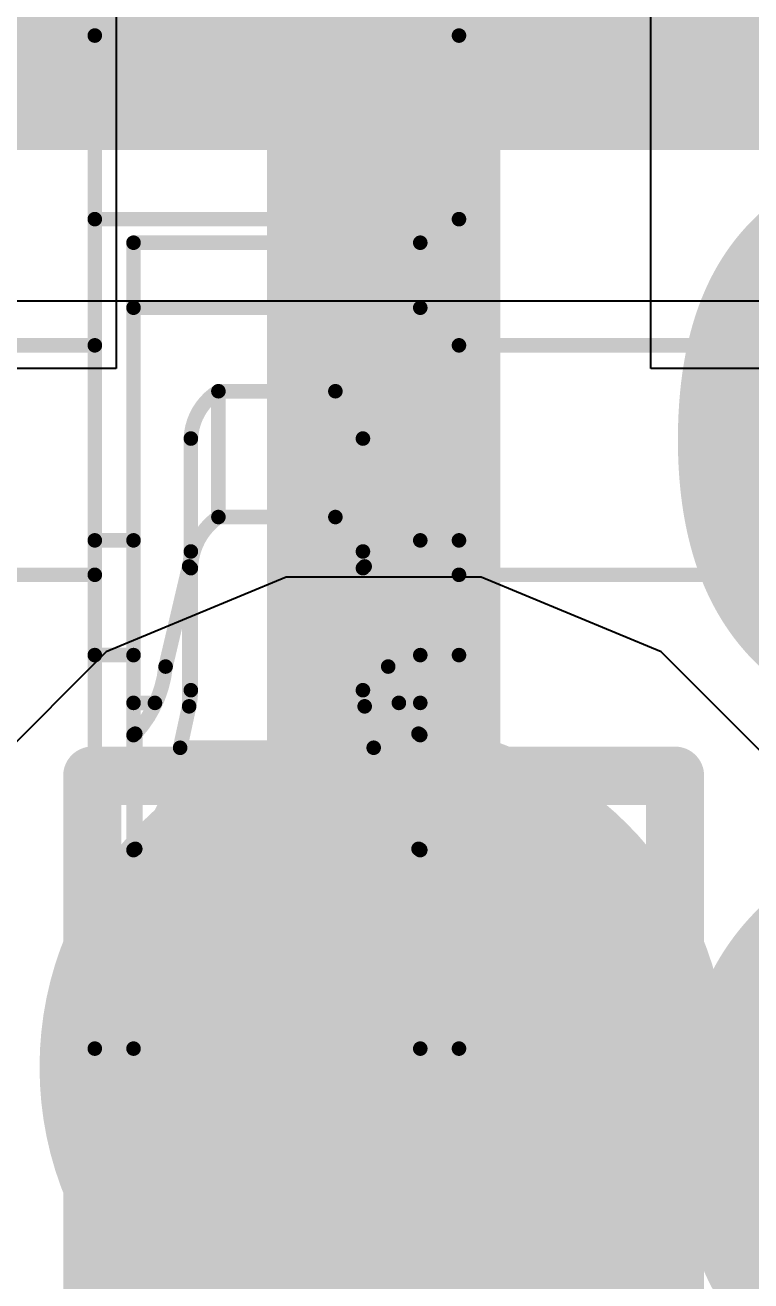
# Model space of a CAD drawing. Header units: inches. Extents: x -11 to 5433, y -4 to 5447.
# Drawn here: x 10.265 to 10.898, y 27.449 to 28.544 of the extents above; entities that cross this region are included whole.
import ezdxf

# ---------------------------------------------------------------- set-up
doc = ezdxf.new("R2010")
doc.units = ezdxf.units.IN
for name, color, linetype in [('Bottom Layer', 5, 'Continuous'), ('Bottom Overlay', 54, 'Continuous'), ('Drill Drawing', 1, 'Continuous'), ('Ground', 16, 'Continuous'), ('Mechanical 4', 56, 'Continuous'), ('Power', 76, 'Continuous'), ('Top Layer', 1, 'Continuous'), ('Top Paste', 8, 'Continuous'), ('Top Solder', 216, 'Continuous'), ('Via Holes', 16, 'Continuous')]:
    doc.layers.add(name, color=color, linetype=linetype)
doc.styles.add('Arial', font='', dxfattribs={"height": 0.2})
doc.styles.get('Arial').set_extended_font_data('Arial')

# ---------------------------------------------------------------- blocks, each defined once
blk = doc.blocks.new('QTH_030_01_L_D_A_K_TR_157')
at = {"layer": 'Top Layer'}
blk.add_hatch(color=1, dxfattribs=at).paths.add_polyline_path([(0.8249996199999998, 0.32000063), (5.52500038, 0.32000063), (5.52500038, -0.32000063), (0.8249996199999998, -0.32000063)])
at = {"layer": 'Top Paste'}
blk.add_hatch(color=8, dxfattribs=at).paths.add_polyline_path([(0.8249996199999998, 0.32000063), (5.52500038, 0.32000063), (5.52500038, -0.32000063), (0.8249996199999998, -0.32000063)])
at = {"layer": 'Top Solder'}
blk.add_hatch(color=216, dxfattribs=at).paths.add_polyline_path([(0.7233996199999999, 0.42160063), (5.62660038, 0.42160063), (5.62660038, -0.42160063), (0.7233996199999999, -0.42160063)])

msp = doc.modelspace()

# ---------------------------------------------------------------- hatches: boundary and pattern name
at = {"layer": 'Bottom Layer'}
h = msp.add_hatch(color=5, dxfattribs=at)
edge = h.paths.add_edge_path()
edge.add_arc((10.57797478, 27.63581468), 0.2999994, 0, 360)
at = {"layer": 'Ground'}
h = msp.add_hatch(color=16, dxfattribs=at)
edge = h.paths.add_edge_path()
edge.add_arc((10.57797478, 27.63581468), 0.2999994, 0, 360)
at = {"layer": 'Power'}
h = msp.add_hatch(color=76, dxfattribs=at)
edge = h.paths.add_edge_path()
edge.add_arc((10.57797478, 27.63581468), 0.2999994, 0, 360)
at = {"layer": 'Top Layer'}
h = msp.add_hatch(color=1, dxfattribs=at)
edge = h.paths.add_edge_path()
edge.add_arc((10.57797478, 27.63581468), 0.2999994, 0, 360)
at = {"layer": 'Via Holes'}
h = msp.add_hatch(color=7, dxfattribs=at)
edge = h.paths.add_edge_path()
edge.add_arc((10.57797478, 27.63581468), 0.1499997, 0, 360)

# ---------------------------------------------------------------- linework, layer by layer
at = {"layer": 'Bottom Layer'}
for p, q in [((10.23210044, 28.30366704), (14.78538318, 28.30366704)), ((10.49303972, 28.06281408), (10.33610074, 27.99780532)), ((10.66290984, 28.06281408), (10.49303972, 28.06281408)), ((10.81984882, 27.99780532), (10.66290984, 28.06281408)), ((10.33610074, 27.99780532), (10.21598414, 27.87768872)), ((10.93996542, 27.87768872), (10.81984882, 27.99780532))]:
    msp.add_line(p, q, dxfattribs=at)
msp.add_lwpolyline([(10.13555758, 28.53674506, 0.2032, 0.2032, 0), (14.88192604, 28.53674506, 0.2032, 0.2032, 0)], format="xyseb", dxfattribs=at)
at = {"layer": 'Drill Drawing'}
for points in [[(10.32397478, 27.88981468, 0.0508, 0.0508, 0), (10.83197478, 27.88981468, 0.0508, 0.0508, 0)], [(10.32397478, 27.38181468, 0.0508, 0.0508, 0), (10.32397478, 27.88981468, 0.0508, 0.0508, 0)], [(10.83197478, 27.38181468, 0.0508, 0.0508, 0), (10.83197478, 27.88981468, 0.0508, 0.0508, 0)], [(10.42557478, 27.78821468, 0.0508, 0.0508, 0), (10.73037478, 27.78821468, 0.0508, 0.0508, 0)], [(10.42557478, 27.48341468, 0.0508, 0.0508, 0), (10.42557478, 27.78821468, 0.0508, 0.0508, 0)], [(10.73037478, 27.48341468, 0.0508, 0.0508, 0), (10.73037478, 27.78821468, 0.0508, 0.0508, 0)], [(10.42557478, 27.48341468, 0.0508, 0.0508, 0), (10.73037478, 27.48341468, 0.0508, 0.0508, 0)]]:
    msp.add_lwpolyline(points, format="xyseb", dxfattribs=at)
for points in [[(10.31127478, 27.88981468, 0.0254, 0.0254, 1), (10.33667478, 27.88981468, 0.0254, 0.0254, 1)], [(10.31127478, 27.88981468, 0.0254, 0.0254, 1), (10.33667478, 27.88981468, 0.0254, 0.0254, 1)], [(10.81927478, 27.88981468, 0.0254, 0.0254, 1), (10.84467478, 27.88981468, 0.0254, 0.0254, 1)], [(10.81927478, 27.88981468, 0.0254, 0.0254, 1), (10.84467478, 27.88981468, 0.0254, 0.0254, 1)], [(10.41287478, 27.78821468, 0.0254, 0.0254, 1), (10.43827478, 27.78821468, 0.0254, 0.0254, 1)], [(10.41287478, 27.78821468, 0.0254, 0.0254, 1), (10.43827478, 27.78821468, 0.0254, 0.0254, 1)], [(10.71767478, 27.78821468, 0.0254, 0.0254, 1), (10.74307478, 27.78821468, 0.0254, 0.0254, 1)], [(10.71767478, 27.78821468, 0.0254, 0.0254, 1), (10.74307478, 27.78821468, 0.0254, 0.0254, 1)], [(10.41287478, 27.48341468, 0.0254, 0.0254, 1), (10.43827478, 27.48341468, 0.0254, 0.0254, 1)], [(10.41287478, 27.48341468, 0.0254, 0.0254, 1), (10.43827478, 27.48341468, 0.0254, 0.0254, 1)], [(10.71767478, 27.48341468, 0.0254, 0.0254, 1), (10.74307478, 27.48341468, 0.0254, 0.0254, 1)], [(10.71767478, 27.48341468, 0.0254, 0.0254, 1), (10.74307478, 27.48341468, 0.0254, 0.0254, 1)]]:
    msp.add_lwpolyline(points, format="xyseb", close=True, dxfattribs=at)
at = {"layer": 'Ground'}
for p, q in [((10.49303972, 28.06281408), (10.33610074, 27.99780532)), ((10.66290984, 28.06281408), (10.49303972, 28.06281408)), ((10.81984882, 27.99780532), (10.66290984, 28.06281408)), ((10.33610074, 27.99780532), (10.21598414, 27.87768872)), ((10.93996542, 27.87768872), (10.81984882, 27.99780532))]:
    msp.add_line(p, q, dxfattribs=at)
at = {"layer": 'Mechanical 4'}
for points in [[(10.3261541, 28.53494674, 0.0127, 0.0127, 0), (10.6436541, 28.53494674, 0.0127, 0.0127, 0)], [(10.3261541, 28.06494514, 0.0127, 0.0127, 0), (10.3261541, 28.53494674, 0.0127, 0.0127, 0)], [(10.6436541, 28.06494514, 0.0127, 0.0127, 0), (10.6436541, 28.53494674, 0.0127, 0.0127, 0)], [(10.3261541, 28.37494452, 0.0127, 0.0127, 0), (10.6436541, 28.37494452, 0.0127, 0.0127, 0)], [(10.35990562, 28.35440862, 0.0127, 0.0127, 0), (10.60990512, 28.35440862, 0.0127, 0.0127, 0)], [(10.35990562, 27.65194622, 0.0127, 0.0127, 0), (10.35990562, 28.35440862, 0.0127, 0.0127, 0)], [(10.60990512, 27.65194622, 0.0127, 0.0127, 0), (10.60990512, 28.35440862, 0.0127, 0.0127, 0)], [(10.35990562, 28.29773868, 0.0127, 0.0127, 0), (10.60990512, 28.29773868, 0.0127, 0.0127, 0)], [(10.0086541, 28.26494474, 0.0127, 0.0127, 0), (10.3261541, 28.26494474, 0.0127, 0.0127, 0)], [(10.6436541, 28.26494474, 0.0127, 0.0127, 0), (10.9611541, 28.26494474, 0.0127, 0.0127, 0)], [(10.40990552, 28.18369522, 0.0127, 0.0127, -0.2473774344944057), (10.4339136, 28.22494482, 0.0127, 0.0127, 0)], [(10.43391614, 28.22494482, 0.0127, 0.0127, 0), (10.5358946, 28.22494482, 0.0127, 0.0127, 0)], [(10.43391614, 28.11528286, 0.0127, 0.0127, 0), (10.43391614, 28.22494482, 0.0127, 0.0127, 0)], [(10.5358946, 28.11528286, 0.0127, 0.0127, 0), (10.5358946, 28.22494482, 0.0127, 0.0127, 0)], [(10.53589714, 28.22494482, 0.0127, 0.0127, -0.2473774344944055), (10.55990522, 28.18369522, 0.0127, 0.0127, 0)], [(10.40990552, 27.96434844, 0.0127, 0.0127, 0), (10.40990552, 28.18369522, 0.0127, 0.0127, 0)], [(10.55990522, 27.96434844, 0.0127, 0.0127, 0), (10.55990522, 28.18369522, 0.0127, 0.0127, 0)], [(10.40990552, 28.07071348, 0.0127, 0.0127, -0.2374800627721871), (10.4339136, 28.1152854, 0.0127, 0.0127, 0)], [(10.43391614, 28.11528286, 0.0127, 0.0127, 0), (10.5358946, 28.11528286, 0.0127, 0.0127, 0)], [(10.53589714, 28.1152854, 0.0127, 0.0127, -0.2374800627721868), (10.55990522, 28.07071348, 0.0127, 0.0127, 0)], [(10.3261541, 28.09494508, 0.0127, 0.0127, 0), (10.35990562, 28.09494508, 0.0127, 0.0127, 0)], [(10.60990512, 28.09494508, 0.0127, 0.0127, 0), (10.6436541, 28.09494508, 0.0127, 0.0127, 0)], [(10.40990552, 28.08525752, 0.0127, 0.0127, -0.05786385222314867), (10.4083866, 28.07223494, 0.0127, 0.0127, 0)], [(10.56142414, 28.07223494, 0.0127, 0.0127, -0.05786385222358634), (10.55990522, 28.08525752, 0.0127, 0.0127, 0)], [(10.3878634, 27.9849453, 0.0127, 0.0127, 0), (10.4083866, 28.07223494, 0.0127, 0.0127, 0)], [(10.4083866, 27.95027684, 0.0127, 0.0127, 0), (10.4083866, 28.07223494, 0.0127, 0.0127, 0)], [(10.56142414, 28.07223494, 0.0127, 0.0127, 0), (10.5819448, 27.9849453, 0.0127, 0.0127, 0)], [(10.56142414, 27.95027684, 0.0127, 0.0127, 0), (10.56142414, 28.07223494, 0.0127, 0.0127, 0)], [(10.0086541, 28.06494514, 0.0127, 0.0127, 0), (10.3261541, 28.06494514, 0.0127, 0.0127, 0)], [(10.3261541, 27.65194622, 0.0127, 0.0127, 0), (10.3261541, 28.06494514, 0.0127, 0.0127, 0)], [(10.6436541, 28.06494514, 0.0127, 0.0127, 0), (10.9611541, 28.06494514, 0.0127, 0.0127, 0)], [(10.6436541, 27.65194622, 0.0127, 0.0127, 0), (10.6436541, 28.06494514, 0.0127, 0.0127, 0)], [(10.3261541, 27.99494528, 0.0127, 0.0127, 0), (10.35990562, 27.99494528, 0.0127, 0.0127, 0)], [(10.60990512, 27.99494528, 0.0127, 0.0127, 0), (10.6436541, 27.99494528, 0.0127, 0.0127, 0)], [(10.38786594, 27.98494784, 0.0127, 0.0127, -0.1625906327552088), (10.36142454, 27.92645418, 0.0127, 0.0127, 0)], [(10.6083862, 27.92645418, 0.0127, 0.0127, -0.1625906327552086), (10.5819448, 27.98494784, 0.0127, 0.0127, 0)], [(10.40990552, 27.96434844, 0.0127, 0.0127, -0.05365793627952005), (10.4083866, 27.95027684, 0.0127, 0.0127, 0)], [(10.56142414, 27.95027684, 0.0127, 0.0127, -0.0536579362795205), (10.55990522, 27.96434844, 0.0127, 0.0127, 0)], [(10.35990562, 27.95328166, 0.0127, 0.0127, 0), (10.378567, 27.95328166, 0.0127, 0.0127, 0)], [(10.40053292, 27.91417836, 0.0127, 0.0127, 0), (10.4083866, 27.95027684, 0.0127, 0.0127, 0)], [(10.56142414, 27.95027684, 0.0127, 0.0127, 0), (10.56927782, 27.91417836, 0.0127, 0.0127, 0)], [(10.59124374, 27.95328166, 0.0127, 0.0127, 0), (10.60990512, 27.95328166, 0.0127, 0.0127, 0)], [(10.35990562, 27.92521466, 0.0127, 0.0127, -0.01102176087170047), (10.35994118, 27.92530102, 0.0127, 0.0127, 0)], [(10.35994118, 27.92530102, 0.0127, 0.0127, -0.02840440653647169), (10.3599869, 27.92538992, 0.0127, 0.0127, 0)], [(10.3599869, 27.92538992, 0.0127, 0.0127, -0.03504147036139666), (10.36005294, 27.92548644, 0.0127, 0.0127, 0)], [(10.36005294, 27.92548644, 0.0127, 0.0127, -0.03231858321059104), (10.360152, 27.92559312, 0.0127, 0.0127, 0)], [(10.360152, 27.92559312, 0.0127, 0.0127, -0.02446223681928455), (10.36028916, 27.9257125, 0.0127, 0.0127, 0)], [(10.3602917, 27.92570996, 0.0127, 0.0127, -0.01372918967000075), (10.3604695, 27.92584458, 0.0127, 0.0127, 0)], [(10.3604695, 27.92584458, 0.0127, 0.0127, -0.00811999266823238), (10.36068032, 27.92598681999999, 0.0127, 0.0127, 0)], [(10.36067778, 27.92598936, 0.0127, 0.0127, -0.0048206356558921), (10.360914, 27.92613922, 0.0127, 0.0127, 0)], [(10.360914, 27.92613922, 0.0127, 0.0127, 0), (10.36142454, 27.92645418, 0.0127, 0.0127, 0)], [(10.36142454, 27.82607592, 0.0127, 0.0127, 0), (10.36142454, 27.92645418, 0.0127, 0.0127, 0)], [(10.6083862, 27.92645418, 0.0127, 0.0127, 0), (10.6086529, 27.92629415999999, 0.0127, 0.0127, 0)], [(10.6083862, 27.82607592, 0.0127, 0.0127, 0), (10.6083862, 27.92645418, 0.0127, 0.0127, 0)], [(10.6086529, 27.92629415999999, 0.0127, 0.0127, 0), (10.60891198, 27.92613414, 0.0127, 0.0127, 0)], [(10.60890944, 27.9261316, 0.0127, 0.0127, -0.006054857902528698), (10.6091482, 27.92598174, 0.0127, 0.0127, 0)], [(10.60915074, 27.92598428, 0.0127, 0.0127, -0.01073696932710721), (10.60935648, 27.92584204, 0.0127, 0.0127, 0)], [(10.60935648, 27.9258395, 0.0127, 0.0127, -0.01856237098261522), (10.60952158, 27.9257125, 0.0127, 0.0127, 0)], [(10.60952158, 27.92571504, 0.0127, 0.0127, -0.02338621053254411), (10.60964604, 27.9255982, 0.0127, 0.0127, 0)], [(10.60964604, 27.92559566, 0.0127, 0.0127, -0.0543214512317642), (10.60980606, 27.925395, 0.0127, 0.0127, 0)], [(10.6098086, 27.92539754, 0.0127, 0.0127, -0.02859688069677519), (10.60990766, 27.92521466, 0.0127, 0.0127, 0)], [(10.40053292, 27.91418089999999, 0.0127, 0.0127, -0.1798939642534223), (10.36142454, 27.82607592, 0.0127, 0.0127, 0)], [(10.40053292, 27.91417836, 0.0127, 0.0127, 0), (10.56927782, 27.91417836, 0.0127, 0.0127, 0)], [(10.6083862, 27.82607592, 0.0127, 0.0127, -0.1798939642534224), (10.56927782, 27.91418089999999, 0.0127, 0.0127, 0)], [(10.35990562, 27.82514628, 0.0127, 0.0127, -0.01323430965114636), (10.35994118, 27.82521232, 0.0127, 0.0127, 0)], [(10.35990562, 27.82494561999999, 0.0127, 0.0127, 0), (10.60990512, 27.82494561999999, 0.0127, 0.0127, 0)], [(10.35994118, 27.82521232, 0.0127, 0.0127, -0.03268862863488136), (10.3599869, 27.8252809, 0.0127, 0.0127, 0)], [(10.3599869, 27.82527582, 0.0127, 0.0127, -0.03744583025841185), (10.36005294, 27.82534948, 0.0127, 0.0127, 0)], [(10.36005294, 27.82534948, 0.0127, 0.0127, -0.03188120474929496), (10.360152, 27.82542822, 0.0127, 0.0127, 0)], [(10.36014946, 27.82543076, 0.0127, 0.0127, -0.02261994772461263), (10.36028916, 27.8255222, 0.0127, 0.0127, 0)], [(10.36028916, 27.82551966, 0.0127, 0.0127, -0.01220889245704354), (10.36046696, 27.82561872, 0.0127, 0.0127, 0)], [(10.36046696, 27.82561872, 0.0127, 0.0127, -0.007070305366341147), (10.36067778, 27.8257254, 0.0127, 0.0127, 0)], [(10.36067778, 27.8257254, 0.0127, 0.0127, 0), (10.360914, 27.8258397, 0.0127, 0.0127, 0)], [(10.360914, 27.8258397, 0.0127, 0.0127, 0), (10.36142454, 27.82607592, 0.0127, 0.0127, 0)], [(10.6083862, 27.82607592, 0.0127, 0.0127, 0), (10.6086529, 27.825954, 0.0127, 0.0127, 0)], [(10.6086529, 27.825954, 0.0127, 0.0127, 0), (10.60891198, 27.82583716, 0.0127, 0.0127, 0)], [(10.60891198, 27.82583716, 0.0127, 0.0127, -0.005205334043305118), (10.60915074, 27.8257254, 0.0127, 0.0127, 0)], [(10.6091482, 27.82572286, 0.0127, 0.0127, -0.009375622386148079), (10.60935394, 27.82561618, 0.0127, 0.0127, 0)], [(10.60935394, 27.82561618, 0.0127, 0.0127, -0.0166870249410363), (10.60952158, 27.82551966, 0.0127, 0.0127, 0)], [(10.60952158, 27.82551966, 0.0127, 0.0127, -0.02199391703220623), (10.60964604, 27.8254333, 0.0127, 0.0127, 0)], [(10.6096435, 27.8254333, 0.0127, 0.0127, -0.02675089191093779), (10.60973748, 27.82535456, 0.0127, 0.0127, 0)], [(10.60974002, 27.82535456, 0.0127, 0.0127, -0.02828763819026586), (10.6098086, 27.82528344, 0.0127, 0.0127, 0)], [(10.6098086, 27.82528344, 0.0127, 0.0127, -0.03260546147004165), (10.60990512, 27.82514628, 0.0127, 0.0127, 0)], [(10.3261541, 27.65194622, 0.0127, 0.0127, 0), (10.6436541, 27.65194622, 0.0127, 0.0127, 0)]]:
    msp.add_lwpolyline(points, format="xyseb", dxfattribs=at)
for points in [[(10.3229791, 28.53494674, 0.00635, 0.00635, 1), (10.3293291, 28.53494674, 0.00635, 0.00635, 1)], [(10.3229791, 28.53494674, 0.00635, 0.00635, 1), (10.3293291, 28.53494674, 0.00635, 0.00635, 1)], [(10.6404791, 28.53494674, 0.00635, 0.00635, 1), (10.6468291, 28.53494674, 0.00635, 0.00635, 1)], [(10.6404791, 28.53494674, 0.00635, 0.00635, 1), (10.6468291, 28.53494674, 0.00635, 0.00635, 1)], [(10.3229791, 28.37494452, 0.00635, 0.00635, 1), (10.3293291, 28.37494452, 0.00635, 0.00635, 1)], [(10.6404791, 28.37494452, 0.00635, 0.00635, 1), (10.6468291, 28.37494452, 0.00635, 0.00635, 1)], [(10.35673062, 28.35440862, 0.00635, 0.00635, 1), (10.36308062, 28.35440862, 0.00635, 0.00635, 1)], [(10.35673062, 28.35440862, 0.00635, 0.00635, 1), (10.36308062, 28.35440862, 0.00635, 0.00635, 1)], [(10.60673012, 28.35440862, 0.00635, 0.00635, 1), (10.61308012, 28.35440862, 0.00635, 0.00635, 1)], [(10.60673012, 28.35440862, 0.00635, 0.00635, 1), (10.61308012, 28.35440862, 0.00635, 0.00635, 1)], [(10.35673062, 28.29773868, 0.00635, 0.00635, 1), (10.36308062, 28.29773868, 0.00635, 0.00635, 1)], [(10.60673012, 28.29773868, 0.00635, 0.00635, 1), (10.61308012, 28.29773868, 0.00635, 0.00635, 1)], [(10.3229791, 28.26494474, 0.00635, 0.00635, 1), (10.3293291, 28.26494474, 0.00635, 0.00635, 1)], [(10.6404791, 28.26494474, 0.00635, 0.00635, 1), (10.6468291, 28.26494474, 0.00635, 0.00635, 1)], [(10.4307386, 28.22494482, 0.00635, 0.00635, 1), (10.4370886, 28.22494482, 0.00635, 0.00635, 1)], [(10.43074114, 28.22494482, 0.00635, 0.00635, 1), (10.43709114, 28.22494482, 0.00635, 0.00635, 1)], [(10.43074114, 28.22494482, 0.00635, 0.00635, 1), (10.43709114, 28.22494482, 0.00635, 0.00635, 1)], [(10.5327196, 28.22494482, 0.00635, 0.00635, 1), (10.5390696, 28.22494482, 0.00635, 0.00635, 1)], [(10.5327196, 28.22494482, 0.00635, 0.00635, 1), (10.5390696, 28.22494482, 0.00635, 0.00635, 1)], [(10.53272214, 28.22494482, 0.00635, 0.00635, 1), (10.53907214, 28.22494482, 0.00635, 0.00635, 1)], [(10.40673052, 28.18369522, 0.00635, 0.00635, 1), (10.41308052, 28.18369522, 0.00635, 0.00635, 1)], [(10.40673052, 28.18369522, 0.00635, 0.00635, 1), (10.41308052, 28.18369522, 0.00635, 0.00635, 1)], [(10.55673022, 28.18369522, 0.00635, 0.00635, 1), (10.56308022, 28.18369522, 0.00635, 0.00635, 1)], [(10.55673022, 28.18369522, 0.00635, 0.00635, 1), (10.56308022, 28.18369522, 0.00635, 0.00635, 1)], [(10.4307386, 28.1152854, 0.00635, 0.00635, 1), (10.4370886, 28.1152854, 0.00635, 0.00635, 1)], [(10.43074114, 28.11528286, 0.00635, 0.00635, 1), (10.43709114, 28.11528286, 0.00635, 0.00635, 1)], [(10.43074114, 28.11528286, 0.00635, 0.00635, 1), (10.43709114, 28.11528286, 0.00635, 0.00635, 1)], [(10.5327196, 28.11528286, 0.00635, 0.00635, 1), (10.5390696, 28.11528286, 0.00635, 0.00635, 1)], [(10.5327196, 28.11528286, 0.00635, 0.00635, 1), (10.5390696, 28.11528286, 0.00635, 0.00635, 1)], [(10.53272214, 28.1152854, 0.00635, 0.00635, 1), (10.53907214, 28.1152854, 0.00635, 0.00635, 1)], [(10.3229791, 28.09494508, 0.00635, 0.00635, 1), (10.3293291, 28.09494508, 0.00635, 0.00635, 1)], [(10.35673062, 28.09494508, 0.00635, 0.00635, 1), (10.36308062, 28.09494508, 0.00635, 0.00635, 1)], [(10.60673012, 28.09494508, 0.00635, 0.00635, 1), (10.61308012, 28.09494508, 0.00635, 0.00635, 1)], [(10.6404791, 28.09494508, 0.00635, 0.00635, 1), (10.6468291, 28.09494508, 0.00635, 0.00635, 1)], [(10.40673052, 28.08525752, 0.00635, 0.00635, 1), (10.41308052, 28.08525752, 0.00635, 0.00635, 1)], [(10.55673022, 28.08525752, 0.00635, 0.00635, 1), (10.56308022, 28.08525752, 0.00635, 0.00635, 1)], [(10.4052116, 28.07223494, 0.00635, 0.00635, 1), (10.4115616, 28.07223494, 0.00635, 0.00635, 1)], [(10.4052116, 28.07223494, 0.00635, 0.00635, 1), (10.4115616, 28.07223494, 0.00635, 0.00635, 1)], [(10.4052116, 28.07223494, 0.00635, 0.00635, 1), (10.4115616, 28.07223494, 0.00635, 0.00635, 1)], [(10.40673052, 28.07071348, 0.00635, 0.00635, 1), (10.41308052, 28.07071348, 0.00635, 0.00635, 1)], [(10.55673022, 28.07071348, 0.00635, 0.00635, 1), (10.56308022, 28.07071348, 0.00635, 0.00635, 1)], [(10.55824914, 28.07223494, 0.00635, 0.00635, 1), (10.56459914, 28.07223494, 0.00635, 0.00635, 1)], [(10.55824914, 28.07223494, 0.00635, 0.00635, 1), (10.56459914, 28.07223494, 0.00635, 0.00635, 1)], [(10.55824914, 28.07223494, 0.00635, 0.00635, 1), (10.56459914, 28.07223494, 0.00635, 0.00635, 1)], [(10.3229791, 28.06494514, 0.00635, 0.00635, 1), (10.3293291, 28.06494514, 0.00635, 0.00635, 1)], [(10.3229791, 28.06494514, 0.00635, 0.00635, 1), (10.3293291, 28.06494514, 0.00635, 0.00635, 1)], [(10.3229791, 28.06494514, 0.00635, 0.00635, 1), (10.3293291, 28.06494514, 0.00635, 0.00635, 1)], [(10.6404791, 28.06494514, 0.00635, 0.00635, 1), (10.6468291, 28.06494514, 0.00635, 0.00635, 1)], [(10.6404791, 28.06494514, 0.00635, 0.00635, 1), (10.6468291, 28.06494514, 0.00635, 0.00635, 1)], [(10.6404791, 28.06494514, 0.00635, 0.00635, 1), (10.6468291, 28.06494514, 0.00635, 0.00635, 1)], [(10.3229791, 27.99494528, 0.00635, 0.00635, 1), (10.3293291, 27.99494528, 0.00635, 0.00635, 1)], [(10.35673062, 27.99494528, 0.00635, 0.00635, 1), (10.36308062, 27.99494528, 0.00635, 0.00635, 1)], [(10.60673012, 27.99494528, 0.00635, 0.00635, 1), (10.61308012, 27.99494528, 0.00635, 0.00635, 1)], [(10.6404791, 27.99494528, 0.00635, 0.00635, 1), (10.6468291, 27.99494528, 0.00635, 0.00635, 1)], [(10.3846884, 27.9849453, 0.00635, 0.00635, 1), (10.3910384, 27.9849453, 0.00635, 0.00635, 1)], [(10.38469094, 27.98494784, 0.00635, 0.00635, 1), (10.39104094, 27.98494784, 0.00635, 0.00635, 1)], [(10.5787698, 27.98494784, 0.00635, 0.00635, 1), (10.5851198, 27.98494784, 0.00635, 0.00635, 1)], [(10.5787698, 27.9849453, 0.00635, 0.00635, 1), (10.5851198, 27.9849453, 0.00635, 0.00635, 1)], [(10.40673052, 27.96434844, 0.00635, 0.00635, 1), (10.41308052, 27.96434844, 0.00635, 0.00635, 1)], [(10.40673052, 27.96434844, 0.00635, 0.00635, 1), (10.41308052, 27.96434844, 0.00635, 0.00635, 1)], [(10.55673022, 27.96434844, 0.00635, 0.00635, 1), (10.56308022, 27.96434844, 0.00635, 0.00635, 1)], [(10.55673022, 27.96434844, 0.00635, 0.00635, 1), (10.56308022, 27.96434844, 0.00635, 0.00635, 1)], [(10.35673062, 27.95328166, 0.00635, 0.00635, 1), (10.36308062, 27.95328166, 0.00635, 0.00635, 1)], [(10.375392, 27.95328166, 0.00635, 0.00635, 1), (10.381742, 27.95328166, 0.00635, 0.00635, 1)], [(10.4052116, 27.95027684, 0.00635, 0.00635, 1), (10.4115616, 27.95027684, 0.00635, 0.00635, 1)], [(10.4052116, 27.95027684, 0.00635, 0.00635, 1), (10.4115616, 27.95027684, 0.00635, 0.00635, 1)], [(10.4052116, 27.95027684, 0.00635, 0.00635, 1), (10.4115616, 27.95027684, 0.00635, 0.00635, 1)], [(10.55824914, 27.95027684, 0.00635, 0.00635, 1), (10.56459914, 27.95027684, 0.00635, 0.00635, 1)], [(10.55824914, 27.95027684, 0.00635, 0.00635, 1), (10.56459914, 27.95027684, 0.00635, 0.00635, 1)], [(10.55824914, 27.95027684, 0.00635, 0.00635, 1), (10.56459914, 27.95027684, 0.00635, 0.00635, 1)], [(10.58806874, 27.95328166, 0.00635, 0.00635, 1), (10.59441874, 27.95328166, 0.00635, 0.00635, 1)], [(10.60673012, 27.95328166, 0.00635, 0.00635, 1), (10.61308012, 27.95328166, 0.00635, 0.00635, 1)], [(10.35673062, 27.92521466, 0.00635, 0.00635, 1), (10.36308062, 27.92521466, 0.00635, 0.00635, 1)], [(10.35676618, 27.92530102, 0.00635, 0.00635, 1), (10.36311618, 27.92530102, 0.00635, 0.00635, 1)], [(10.35676618, 27.92530102, 0.00635, 0.00635, 1), (10.36311618, 27.92530102, 0.00635, 0.00635, 1)], [(10.3568119, 27.92538992, 0.00635, 0.00635, 1), (10.3631619, 27.92538992, 0.00635, 0.00635, 1)], [(10.3568119, 27.92538992, 0.00635, 0.00635, 1), (10.3631619, 27.92538992, 0.00635, 0.00635, 1)], [(10.35687794, 27.92548644, 0.00635, 0.00635, 1), (10.36322794, 27.92548644, 0.00635, 0.00635, 1)], [(10.35687794, 27.92548644, 0.00635, 0.00635, 1), (10.36322794, 27.92548644, 0.00635, 0.00635, 1)], [(10.356977, 27.92559312, 0.00635, 0.00635, 1), (10.363327, 27.92559312, 0.00635, 0.00635, 1)], [(10.356977, 27.92559312, 0.00635, 0.00635, 1), (10.363327, 27.92559312, 0.00635, 0.00635, 1)], [(10.35711416, 27.9257125, 0.00635, 0.00635, 1), (10.36346416, 27.9257125, 0.00635, 0.00635, 1)], [(10.3571167, 27.92570996, 0.00635, 0.00635, 1), (10.3634667, 27.92570996, 0.00635, 0.00635, 1)], [(10.3572945, 27.92584458, 0.00635, 0.00635, 1), (10.3636445, 27.92584458, 0.00635, 0.00635, 1)], [(10.3572945, 27.92584458, 0.00635, 0.00635, 1), (10.3636445, 27.92584458, 0.00635, 0.00635, 1)], [(10.35750278, 27.92598936, 0.00635, 0.00635, 1), (10.36385278, 27.92598936, 0.00635, 0.00635, 1)], [(10.35750532, 27.92598681999999, 0.00635, 0.00635, 1), (10.36385532, 27.92598681999999, 0.00635, 0.00635, 1)], [(10.357739, 27.92613922, 0.00635, 0.00635, 1), (10.364089, 27.92613922, 0.00635, 0.00635, 1)], [(10.357739, 27.92613922, 0.00635, 0.00635, 1), (10.364089, 27.92613922, 0.00635, 0.00635, 1)], [(10.35824954, 27.92645418, 0.00635, 0.00635, 1), (10.36459954, 27.92645418, 0.00635, 0.00635, 1)], [(10.35824954, 27.92645418, 0.00635, 0.00635, 1), (10.36459954, 27.92645418, 0.00635, 0.00635, 1)], [(10.35824954, 27.92645418, 0.00635, 0.00635, 1), (10.36459954, 27.92645418, 0.00635, 0.00635, 1)], [(10.6052112, 27.92645418, 0.00635, 0.00635, 1), (10.6115612, 27.92645418, 0.00635, 0.00635, 1)], [(10.6052112, 27.92645418, 0.00635, 0.00635, 1), (10.6115612, 27.92645418, 0.00635, 0.00635, 1)], [(10.6052112, 27.92645418, 0.00635, 0.00635, 1), (10.6115612, 27.92645418, 0.00635, 0.00635, 1)], [(10.6054779, 27.92629415999999, 0.00635, 0.00635, 1), (10.6118279, 27.92629415999999, 0.00635, 0.00635, 1)], [(10.6054779, 27.92629415999999, 0.00635, 0.00635, 1), (10.6118279, 27.92629415999999, 0.00635, 0.00635, 1)], [(10.60573444, 27.9261316, 0.00635, 0.00635, 1), (10.61208444, 27.9261316, 0.00635, 0.00635, 1)], [(10.60573698, 27.92613414, 0.00635, 0.00635, 1), (10.61208698, 27.92613414, 0.00635, 0.00635, 1)], [(10.6059732, 27.92598174, 0.00635, 0.00635, 1), (10.6123232, 27.92598174, 0.00635, 0.00635, 1)], [(10.60597574, 27.92598428, 0.00635, 0.00635, 1), (10.61232574, 27.92598428, 0.00635, 0.00635, 1)], [(10.60618148, 27.92584204, 0.00635, 0.00635, 1), (10.61253148, 27.92584204, 0.00635, 0.00635, 1)], [(10.60618148, 27.9258395, 0.00635, 0.00635, 1), (10.61253148, 27.9258395, 0.00635, 0.00635, 1)], [(10.60634658, 27.92571504, 0.00635, 0.00635, 1), (10.61269658, 27.92571504, 0.00635, 0.00635, 1)], [(10.60634658, 27.9257125, 0.00635, 0.00635, 1), (10.61269658, 27.9257125, 0.00635, 0.00635, 1)], [(10.60647104, 27.9255982, 0.00635, 0.00635, 1), (10.61282104, 27.9255982, 0.00635, 0.00635, 1)], [(10.60647104, 27.92559566, 0.00635, 0.00635, 1), (10.61282104, 27.92559566, 0.00635, 0.00635, 1)], [(10.60663106, 27.925395, 0.00635, 0.00635, 1), (10.61298106, 27.925395, 0.00635, 0.00635, 1)], [(10.6066336, 27.92539754, 0.00635, 0.00635, 1), (10.6129836, 27.92539754, 0.00635, 0.00635, 1)], [(10.60673266, 27.92521466, 0.00635, 0.00635, 1), (10.61308266, 27.92521466, 0.00635, 0.00635, 1)], [(10.39735792, 27.91418089999999, 0.00635, 0.00635, 1), (10.40370792, 27.91418089999999, 0.00635, 0.00635, 1)], [(10.39735792, 27.91417836, 0.00635, 0.00635, 1), (10.40370792, 27.91417836, 0.00635, 0.00635, 1)], [(10.39735792, 27.91417836, 0.00635, 0.00635, 1), (10.40370792, 27.91417836, 0.00635, 0.00635, 1)], [(10.56610282, 27.91418089999999, 0.00635, 0.00635, 1), (10.57245282, 27.91418089999999, 0.00635, 0.00635, 1)], [(10.56610282, 27.91417836, 0.00635, 0.00635, 1), (10.57245282, 27.91417836, 0.00635, 0.00635, 1)], [(10.56610282, 27.91417836, 0.00635, 0.00635, 1), (10.57245282, 27.91417836, 0.00635, 0.00635, 1)], [(10.35673062, 27.82514628, 0.00635, 0.00635, 1), (10.36308062, 27.82514628, 0.00635, 0.00635, 1)], [(10.35673062, 27.82494561999999, 0.00635, 0.00635, 1), (10.36308062, 27.82494561999999, 0.00635, 0.00635, 1)], [(10.35676618, 27.82521232, 0.00635, 0.00635, 1), (10.36311618, 27.82521232, 0.00635, 0.00635, 1)], [(10.35676618, 27.82521232, 0.00635, 0.00635, 1), (10.36311618, 27.82521232, 0.00635, 0.00635, 1)], [(10.3568119, 27.8252809, 0.00635, 0.00635, 1), (10.3631619, 27.8252809, 0.00635, 0.00635, 1)], [(10.3568119, 27.82527582, 0.00635, 0.00635, 1), (10.3631619, 27.82527582, 0.00635, 0.00635, 1)], [(10.35687794, 27.82534948, 0.00635, 0.00635, 1), (10.36322794, 27.82534948, 0.00635, 0.00635, 1)], [(10.35687794, 27.82534948, 0.00635, 0.00635, 1), (10.36322794, 27.82534948, 0.00635, 0.00635, 1)], [(10.35697446, 27.82543076, 0.00635, 0.00635, 1), (10.36332446, 27.82543076, 0.00635, 0.00635, 1)], [(10.356977, 27.82542822, 0.00635, 0.00635, 1), (10.363327, 27.82542822, 0.00635, 0.00635, 1)], [(10.35711416, 27.8255222, 0.00635, 0.00635, 1), (10.36346416, 27.8255222, 0.00635, 0.00635, 1)], [(10.35711416, 27.82551966, 0.00635, 0.00635, 1), (10.36346416, 27.82551966, 0.00635, 0.00635, 1)], [(10.35729196, 27.82561872, 0.00635, 0.00635, 1), (10.36364196, 27.82561872, 0.00635, 0.00635, 1)], [(10.35729196, 27.82561872, 0.00635, 0.00635, 1), (10.36364196, 27.82561872, 0.00635, 0.00635, 1)], [(10.35750278, 27.8257254, 0.00635, 0.00635, 1), (10.36385278, 27.8257254, 0.00635, 0.00635, 1)], [(10.35750278, 27.8257254, 0.00635, 0.00635, 1), (10.36385278, 27.8257254, 0.00635, 0.00635, 1)], [(10.357739, 27.8258397, 0.00635, 0.00635, 1), (10.364089, 27.8258397, 0.00635, 0.00635, 1)], [(10.357739, 27.8258397, 0.00635, 0.00635, 1), (10.364089, 27.8258397, 0.00635, 0.00635, 1)], [(10.35824954, 27.82607592, 0.00635, 0.00635, 1), (10.36459954, 27.82607592, 0.00635, 0.00635, 1)], [(10.35824954, 27.82607592, 0.00635, 0.00635, 1), (10.36459954, 27.82607592, 0.00635, 0.00635, 1)], [(10.35824954, 27.82607592, 0.00635, 0.00635, 1), (10.36459954, 27.82607592, 0.00635, 0.00635, 1)], [(10.6052112, 27.82607592, 0.00635, 0.00635, 1), (10.6115612, 27.82607592, 0.00635, 0.00635, 1)], [(10.6052112, 27.82607592, 0.00635, 0.00635, 1), (10.6115612, 27.82607592, 0.00635, 0.00635, 1)], [(10.6052112, 27.82607592, 0.00635, 0.00635, 1), (10.6115612, 27.82607592, 0.00635, 0.00635, 1)], [(10.6054779, 27.825954, 0.00635, 0.00635, 1), (10.6118279, 27.825954, 0.00635, 0.00635, 1)], [(10.6054779, 27.825954, 0.00635, 0.00635, 1), (10.6118279, 27.825954, 0.00635, 0.00635, 1)], [(10.60573698, 27.82583716, 0.00635, 0.00635, 1), (10.61208698, 27.82583716, 0.00635, 0.00635, 1)], [(10.60573698, 27.82583716, 0.00635, 0.00635, 1), (10.61208698, 27.82583716, 0.00635, 0.00635, 1)], [(10.6059732, 27.82572286, 0.00635, 0.00635, 1), (10.6123232, 27.82572286, 0.00635, 0.00635, 1)], [(10.60597574, 27.8257254, 0.00635, 0.00635, 1), (10.61232574, 27.8257254, 0.00635, 0.00635, 1)], [(10.60617894, 27.82561618, 0.00635, 0.00635, 1), (10.61252894, 27.82561618, 0.00635, 0.00635, 1)], [(10.60617894, 27.82561618, 0.00635, 0.00635, 1), (10.61252894, 27.82561618, 0.00635, 0.00635, 1)], [(10.60634658, 27.82551966, 0.00635, 0.00635, 1), (10.61269658, 27.82551966, 0.00635, 0.00635, 1)], [(10.60634658, 27.82551966, 0.00635, 0.00635, 1), (10.61269658, 27.82551966, 0.00635, 0.00635, 1)], [(10.6064685, 27.8254333, 0.00635, 0.00635, 1), (10.6128185, 27.8254333, 0.00635, 0.00635, 1)], [(10.60647104, 27.8254333, 0.00635, 0.00635, 1), (10.61282104, 27.8254333, 0.00635, 0.00635, 1)], [(10.60656248, 27.82535456, 0.00635, 0.00635, 1), (10.61291248, 27.82535456, 0.00635, 0.00635, 1)], [(10.60656502, 27.82535456, 0.00635, 0.00635, 1), (10.61291502, 27.82535456, 0.00635, 0.00635, 1)], [(10.6066336, 27.82528344, 0.00635, 0.00635, 1), (10.6129836, 27.82528344, 0.00635, 0.00635, 1)], [(10.6066336, 27.82528344, 0.00635, 0.00635, 1), (10.6129836, 27.82528344, 0.00635, 0.00635, 1)], [(10.60673012, 27.82514628, 0.00635, 0.00635, 1), (10.61308012, 27.82514628, 0.00635, 0.00635, 1)], [(10.60673012, 27.82494561999999, 0.00635, 0.00635, 1), (10.61308012, 27.82494561999999, 0.00635, 0.00635, 1)], [(10.3229791, 27.65194622, 0.00635, 0.00635, 1), (10.3293291, 27.65194622, 0.00635, 0.00635, 1)], [(10.3229791, 27.65194622, 0.00635, 0.00635, 1), (10.3293291, 27.65194622, 0.00635, 0.00635, 1)], [(10.35673062, 27.65194622, 0.00635, 0.00635, 1), (10.36308062, 27.65194622, 0.00635, 0.00635, 1)], [(10.60673012, 27.65194622, 0.00635, 0.00635, 1), (10.61308012, 27.65194622, 0.00635, 0.00635, 1)], [(10.6404791, 27.65194622, 0.00635, 0.00635, 1), (10.6468291, 27.65194622, 0.00635, 0.00635, 1)], [(10.6404791, 27.65194622, 0.00635, 0.00635, 1), (10.6468291, 27.65194622, 0.00635, 0.00635, 1)]]:
    msp.add_lwpolyline(points, format="xyseb", close=True, dxfattribs=at)
at = {"layer": 'Power'}
for p, q in [((10.8110528, 28.2448), (10.8110528, 29.8284011)), ((10.34489676, 29.73185824), (10.34489676, 28.2448)), ((10.34489676, 28.2448), (7.487264679999999, 28.2448)), ((18.0055139, 28.2448), (10.8110528, 28.2448))]:
    msp.add_line(p, q, dxfattribs=at)
msp.add_lwpolyline([(10.57797478, 27.63581468, 0.2032, 0.2032, 0), (10.57797478, 29.8284011, 0.2032, 0.2032, 0)], format="xyseb", dxfattribs=at)
msp.add_lwpolyline([(10.52717478, 27.63581468, 0.1016, 0.1016, 1), (10.62877478, 27.63581468, 0.1016, 0.1016, 1)], format="xyseb", close=True, dxfattribs=at)
at = {"layer": 'Top Layer'}
for p, q in [((10.49303972, 28.06281408), (10.33610074, 27.99780532)), ((10.66290984, 28.06281408), (10.49303972, 28.06281408)), ((10.81984882, 27.99780532), (10.66290984, 28.06281408)), ((10.33610074, 27.99780532), (10.21598414, 27.87768872)), ((10.93996542, 27.87768872), (10.81984882, 27.99780532))]:
    msp.add_line(p, q, dxfattribs=at)
for points in [[(10.56059864, 27.61843854, 0.2032, 0.2032, 0), (10.57797478, 27.63581468, 0.2032, 0.2032, 0)], [(10.56059864, 25.77074602, 0.2032, 0.2032, 0), (10.56059864, 27.61843854, 0.2032, 0.2032, 0)]]:
    msp.add_lwpolyline(points, format="xyseb", dxfattribs=at)
for points in [[(10.52717478, 27.63581468, 0.1016, 0.1016, 1), (10.62877478, 27.63581468, 0.1016, 0.1016, 1)], [(10.50979864, 27.61843854, 0.1016, 0.1016, 1), (10.61139864, 27.61843854, 0.1016, 0.1016, 1)], [(10.50979864, 27.61843854, 0.1016, 0.1016, 1), (10.61139864, 27.61843854, 0.1016, 0.1016, 1)]]:
    msp.add_lwpolyline(points, format="xyseb", close=True, dxfattribs=at)

# ---------------------------------------------------------------- block references
at = {"rotation": 180}
msp.add_blockref('QTH_030_01_L_D_A_K_TR_157', (15.3105993, 28.85674696), dxfattribs=at)

# ---------------------------------------------------------------- texts
at = {"layer": 'Bottom Overlay', "style": 'Arial', "text_generation_flag": 2}
msp.add_text('R58', height=0.7619999999999999, rotation=270, dxfattribs=at).set_placement((10.84533518, 26.52578642))

doc.saveas('drawing.dxf')
